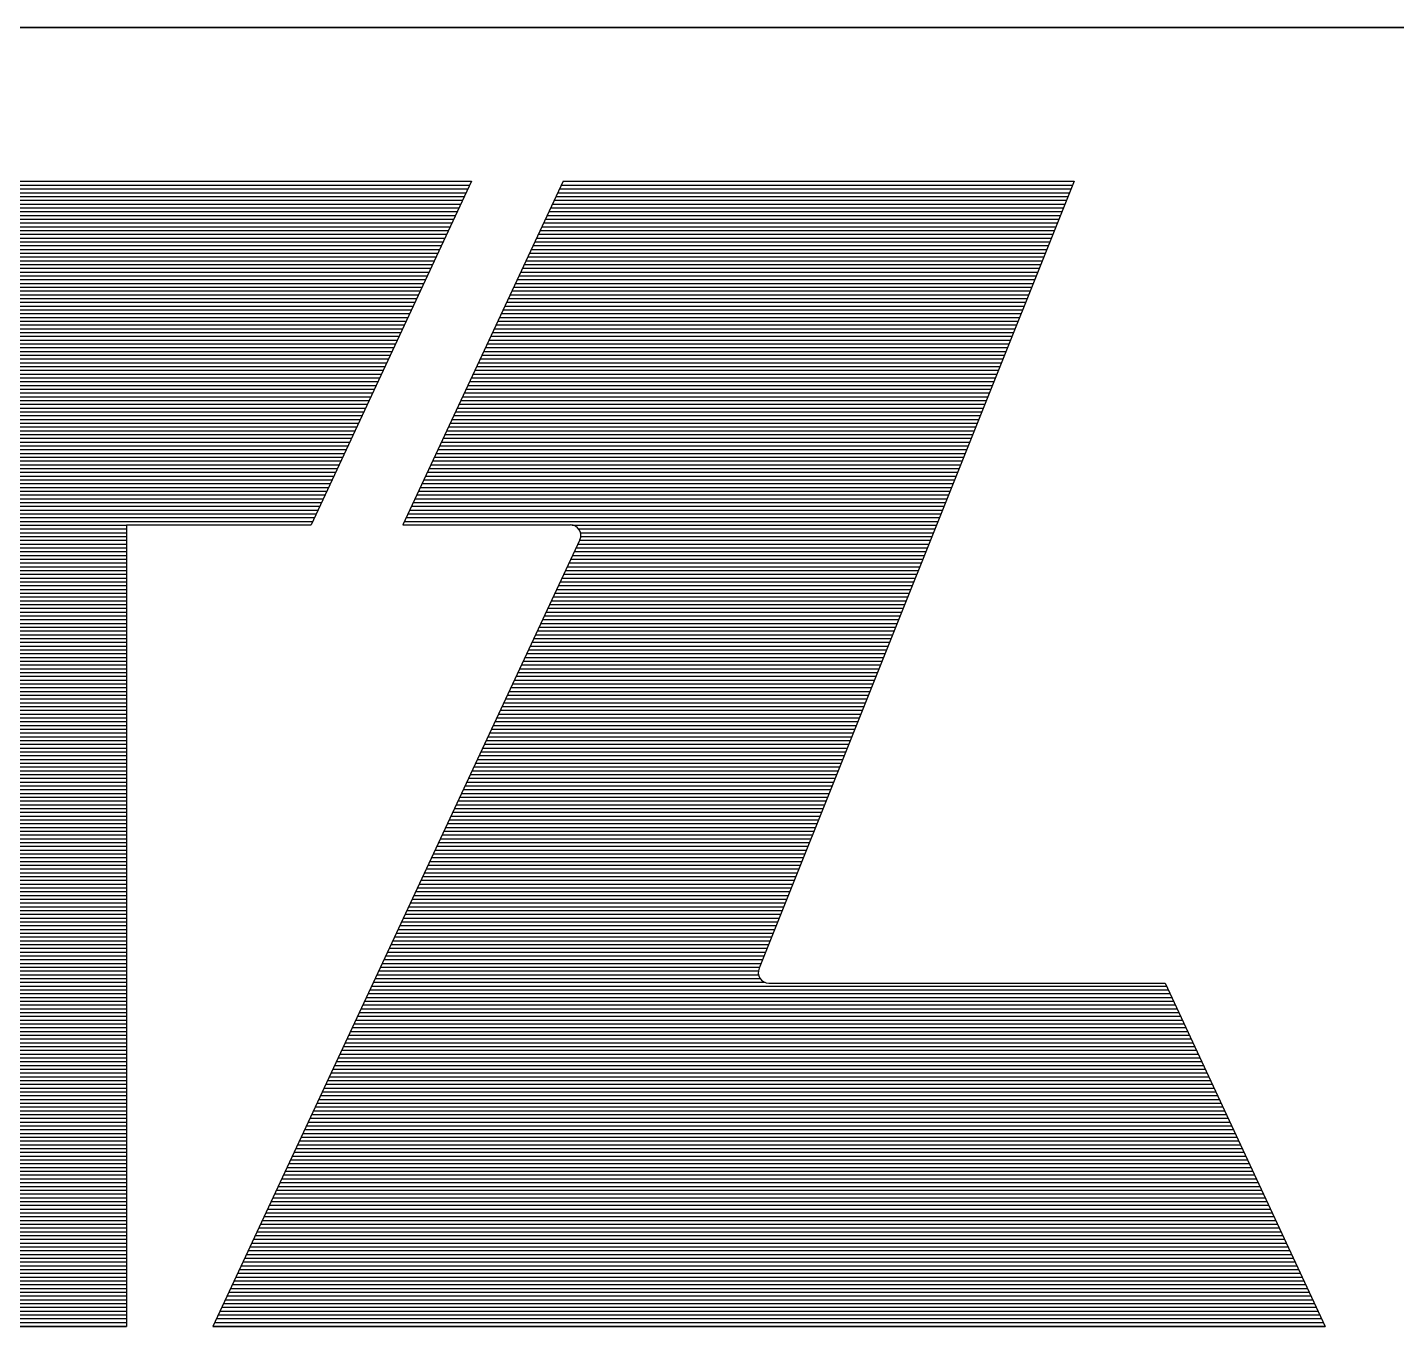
# Model space of a CAD drawing. Extents: x 0 to 8400, y -53 to 5887.
# Drawn here: x 6766.6 to 6991.3, y 893.4 to 1106.6 of the extents above; entities that cross this region are included whole.
import ezdxf

# ---------------------------------------------------------------- set-up
doc = ezdxf.new("R2010")
doc.units = 0
doc.header["$LTSCALE"] = 20
doc.layers.get('0').update_dxf_attribs({"linetype": 'CONTINUOUS'})
doc.layers.add('M_EQUIP_E7', color=7, linetype='CONTINUOUS', lineweight=70)
doc.layers.add('schriftfeld', color=7, linetype='CONTINUOUS')

# ---------------------------------------------------------------- blocks, each defined once
blk = doc.blocks.new('*X55')
at = {"color": 0, "linetype": 'ByBlock'}
for p, q in [((1106.67, 86.2729), (1110.87, 86.2729)), ((1106.685, 86.30389), (1110.882, 86.30389)), ((1106.699, 86.3349), (1110.895, 86.3349)), ((1106.714, 86.3659), (1110.907, 86.3659)), ((1106.612, 86.1489), (1110.82, 86.1489)), ((1106.627, 86.17989), (1110.833, 86.17989)), ((1106.641, 86.2109), (1110.845, 86.2109)), ((1106.656, 86.2419), (1110.857, 86.2419)), ((1106.569, 86.05589), (1110.783, 86.05589)), ((1106.583, 86.0869), (1110.795, 86.0869)), ((1106.598, 86.1179), (1110.808, 86.1179)), ((1106.511, 85.9319), (1110.733, 85.9319)), ((1106.526, 85.9629), (1110.746, 85.9629)), ((1106.54, 85.9939), (1110.758, 85.9939)), ((1106.554, 86.02489), (1110.771, 86.02489)), ((1106.468, 85.8389), (1110.696, 85.8389)), ((1106.482, 85.8699), (1110.708, 85.8699)), ((1106.497, 85.90089), (1110.721, 85.90089)), ((1106.41, 85.7149), (1110.646, 85.7149)), ((1106.424, 85.7459), (1110.659, 85.7459)), ((1106.439, 85.77689), (1110.671, 85.77689)), ((1106.453, 85.8079), (1110.684, 85.8079)), ((1106.352, 85.5909), (1110.597, 85.5909)), ((1106.367, 85.62189), (1110.609, 85.62189)), ((1106.381, 85.65289), (1110.622, 85.65289)), ((1106.396, 85.6839), (1110.634, 85.6839)), ((1106.309, 85.49789), (1110.56, 85.49789)), ((1106.323, 85.5289), (1110.572, 85.5289)), ((1106.338, 85.5599), (1110.584, 85.5599)), ((1106.251, 85.37389), (1110.51, 85.37389)), ((1106.265, 85.4049), (1110.522, 85.4049)), ((1106.28, 85.4359), (1110.535, 85.4359)), ((1106.294, 85.4669), (1110.547, 85.4669)), ((1106.193, 85.24989), (1110.46, 85.24989)), ((1106.208, 85.2809), (1110.473, 85.2809)), ((1106.222, 85.3119), (1110.485, 85.3119)), ((1106.236, 85.3429), (1110.498, 85.3429)), ((1106.15, 85.1569), (1110.423, 85.1569)), ((1106.164, 85.1879), (1110.436, 85.1879)), ((1106.179, 85.21889), (1110.448, 85.21889)), ((1106.092, 85.0329), (1110.374, 85.0329)), ((1106.106, 85.0639), (1110.386, 85.0639)), ((1106.121, 85.09489), (1110.398, 85.09489)), ((1106.135, 85.1259), (1110.411, 85.1259)), ((1106.049, 84.9399), (1110.336, 84.9399)), ((1106.063, 84.97089), (1110.349, 84.97089)), ((1106.077, 85.0019), (1110.361, 85.0019)), ((1105.991, 84.8159), (1110.287, 84.8159)), ((1106.005, 84.84689), (1110.299, 84.84689)), ((1106.02, 84.8779), (1110.312, 84.8779)), ((1106.034, 84.9089), (1110.324, 84.9089)), ((1105.933, 84.69189), (1110.237, 84.69189)), ((1105.947, 84.7229), (1110.25, 84.7229)), ((1105.962, 84.7539), (1110.262, 84.7539)), ((1105.976, 84.7849), (1110.274, 84.7849)), ((1105.89, 84.5989), (1110.2, 84.5989)), ((1105.904, 84.6299), (1110.212, 84.6299)), ((1105.918, 84.6609), (1110.225, 84.6609)), ((1105.832, 84.4749), (1110.15, 84.4749)), ((1105.846, 84.5059), (1110.163, 84.5059)), ((1105.861, 84.5369), (1110.175, 84.5369)), ((1105.875, 84.56789), (1110.188, 84.56789)), ((1105.788, 84.3819), (1110.113, 84.3819)), ((1105.803, 84.4129), (1110.125, 84.4129)), ((1105.817, 84.44389), (1110.138, 84.44389)), ((1105.73, 84.2579), (1110.063, 84.2579)), ((1105.745, 84.28889), (1110.076, 84.28889)), ((1105.759, 84.3199), (1110.088, 84.3199)), ((1105.774, 84.3509), (1110.101, 84.3509)), ((1105.673, 84.1339), (1110.014, 84.1339)), ((1105.687, 84.16489), (1110.026, 84.16489)), ((1105.702, 84.1959), (1110.039, 84.1959)), ((1105.716, 84.2269), (1110.051, 84.2269)), ((1105.629, 84.04089), (1109.977, 84.04089)), ((1105.644, 84.0719), (1109.989, 84.0719)), ((1105.658, 84.1029), (1110.001, 84.1029)), ((1105.572, 83.91689), (1109.927, 83.91689)), ((1105.586, 83.9479), (1109.939, 83.9479)), ((1105.6, 83.9789), (1109.952, 83.9789)), ((1105.615, 84.0099), (1109.964, 84.0099)), ((1105.514, 83.7929), (1109.877, 83.7929)), ((1105.528, 83.8239), (1109.89, 83.8239)), ((1105.543, 83.8549), (1109.902, 83.8549)), ((1105.557, 83.88589), (1109.915, 83.88589)), ((1105.47, 83.6999), (1109.84, 83.6999)), ((1105.485, 83.7309), (1109.853, 83.7309)), ((1105.499, 83.76189), (1109.865, 83.76189)), ((1105.427, 83.6069), (1109.803, 83.6069)), ((1105.441, 83.63789), (1109.815, 83.63789)), ((1105.456, 83.6689), (1109.828, 83.6689)), ((1106.797, 83.5759), (1109.791, 83.5759)), ((1106.853, 83.5449), (1109.778, 83.5449)), ((1106.869, 83.51389), (1109.766, 83.51389)), ((1106.871, 83.48289), (1109.753, 83.48289)), ((1106.819, 83.35889), (1109.704, 83.35889)), ((1106.834, 83.3899), (1109.716, 83.3899)), ((1106.848, 83.4209), (1109.729, 83.4209)), ((1106.863, 83.4519), (1109.741, 83.4519)), ((1106.762, 83.23489), (1109.654, 83.23489)), ((1106.776, 83.2659), (1109.667, 83.2659)), ((1106.791, 83.2969), (1109.679, 83.2969)), ((1106.805, 83.3279), (1109.691, 83.3279)), ((1106.718, 83.1419), (1109.617, 83.1419)), ((1106.733, 83.1729), (1109.629, 83.1729)), ((1106.747, 83.2039), (1109.642, 83.2039)), ((1106.66, 83.0179), (1109.567, 83.0179)), ((1106.675, 83.0489), (1109.58, 83.0489)), ((1106.689, 83.0799), (1109.592, 83.0799)), ((1106.704, 83.11089), (1109.604, 83.11089)), ((1106.603, 82.8939), (1109.518, 82.8939)), ((1106.617, 82.9249), (1109.53, 82.9249)), ((1106.631, 82.95589), (1109.542, 82.95589)), ((1106.646, 82.9869), (1109.555, 82.9869)), ((1106.559, 82.8009), (1109.48, 82.8009)), ((1106.574, 82.83189), (1109.493, 82.83189)), ((1106.588, 82.8629), (1109.505, 82.8629)), ((1106.501, 82.6769), (1109.431, 82.6769)), ((1106.516, 82.70789), (1109.443, 82.70789)), ((1106.53, 82.7389), (1109.456, 82.7389)), ((1106.545, 82.7699), (1109.468, 82.7699)), ((1106.458, 82.5839), (1109.394, 82.5839)), ((1106.472, 82.6149), (1109.406, 82.6149)), ((1106.487, 82.6459), (1109.418, 82.6459)), ((1106.4, 82.4599), (1109.344, 82.4599)), ((1106.415, 82.4909), (1109.356, 82.4909)), ((1106.429, 82.5219), (1109.369, 82.5219)), ((1106.444, 82.55289), (1109.381, 82.55289)), ((1106.342, 82.3359), (1109.294, 82.3359)), ((1106.357, 82.3669), (1109.307, 82.3669)), ((1106.371, 82.3979), (1109.319, 82.3979)), ((1106.386, 82.42889), (1109.332, 82.42889)), ((1106.299, 82.2429), (1109.257, 82.2429)), ((1106.313, 82.2739), (1109.27, 82.2739)), ((1106.328, 82.30489), (1109.282, 82.30489)), ((1106.241, 82.1189), (1109.208, 82.1189)), ((1106.256, 82.14989), (1109.22, 82.14989)), ((1106.27, 82.18089), (1109.232, 82.18089)), ((1106.285, 82.2119), (1109.245, 82.2119)), ((1106.183, 81.9949), (1109.158, 81.9949)), ((1106.198, 82.02589), (1109.17, 82.02589)), ((1106.212, 82.0569), (1109.183, 82.0569)), ((1106.227, 82.0879), (1109.195, 82.0879)), ((1106.14, 81.90189), (1109.121, 81.90189)), ((1106.154, 81.9329), (1109.133, 81.9329)), ((1106.169, 81.9639), (1109.146, 81.9639)), ((1106.082, 81.77789), (1109.071, 81.77789)), ((1106.097, 81.8089), (1109.083, 81.8089)), ((1106.111, 81.8399), (1109.096, 81.8399)), ((1106.125, 81.8709), (1109.108, 81.8709)), ((1106.039, 81.6849), (1109.034, 81.6849)), ((1106.053, 81.7159), (1109.046, 81.7159)), ((1106.068, 81.74689), (1109.059, 81.74689)), ((1105.981, 81.5609), (1108.984, 81.5609)), ((1105.995, 81.5919), (1108.997, 81.5919)), ((1106.01, 81.62289), (1109.009, 81.62289)), ((1106.024, 81.6539), (1109.021, 81.6539)), ((1105.923, 81.4369), (1108.935, 81.4369)), ((1105.938, 81.4679), (1108.947, 81.4679)), ((1105.952, 81.49889), (1108.959, 81.49889)), ((1105.967, 81.5299), (1108.972, 81.5299)), ((1105.88, 81.34389), (1108.897, 81.34389)), ((1105.894, 81.37489), (1108.91, 81.37489)), ((1105.909, 81.4059), (1108.922, 81.4059)), ((1105.822, 81.21989), (1108.848, 81.21989)), ((1105.836, 81.2509), (1108.86, 81.2509)), ((1105.851, 81.2819), (1108.873, 81.2819)), ((1105.865, 81.3129), (1108.885, 81.3129)), ((1105.764, 81.09589), (1108.798, 81.09589)), ((1105.779, 81.1269), (1108.811, 81.1269)), ((1105.793, 81.1579), (1108.823, 81.1579)), ((1105.807, 81.1889), (1108.835, 81.1889)), ((1105.721, 81.0029), (1108.761, 81.0029)), ((1105.735, 81.0339), (1108.773, 81.0339)), ((1105.75, 81.0649), (1108.786, 81.0649)), ((1105.663, 80.8789), (1108.711, 80.8789)), ((1105.677, 80.9099), (1108.724, 80.9099)), ((1105.692, 80.9409), (1108.736, 80.9409)), ((1105.706, 80.97189), (1108.749, 80.97189)), ((1105.62, 80.7859), (1108.674, 80.7859)), ((1105.634, 80.81689), (1108.687, 80.81689)), ((1105.649, 80.8479), (1108.699, 80.8479)), ((1105.562, 80.6619), (1108.625, 80.6619)), ((1105.576, 80.69289), (1108.637, 80.69289)), ((1105.591, 80.7239), (1108.649, 80.7239)), ((1105.605, 80.7549), (1108.662, 80.7549)), ((1105.504, 80.5379), (1108.575, 80.5379)), ((1105.518, 80.56889), (1108.587, 80.56889)), ((1105.533, 80.5999), (1108.6, 80.5999)), ((1105.547, 80.6309), (1108.612, 80.6309)), ((1105.461, 80.4449), (1108.538, 80.4449)), ((1105.475, 80.4759), (1108.55, 80.4759)), ((1105.49, 80.5069), (1108.563, 80.5069)), ((1105.403, 80.3209), (1108.488, 80.3209)), ((1105.417, 80.3519), (1108.5, 80.3519)), ((1105.432, 80.3829), (1108.513, 80.3829)), ((1105.446, 80.41389), (1108.525, 80.41389)), ((1105.345, 80.1969), (1108.438, 80.1969)), ((1105.359, 80.2279), (1108.451, 80.2279)), ((1105.374, 80.2589), (1108.463, 80.2589)), ((1105.388, 80.28989), (1108.476, 80.28989)), ((1105.302, 80.1039), (1108.401, 80.1039)), ((1105.316, 80.1349), (1108.414, 80.1349)), ((1105.33, 80.16589), (1108.426, 80.16589)), ((1105.244, 79.9799), (1108.352, 79.9799)), ((1105.258, 80.01089), (1108.364, 80.01089)), ((1105.273, 80.04189), (1108.376, 80.04189)), ((1105.287, 80.0729), (1108.389, 80.0729)), ((1105.2, 79.88689), (1108.331, 79.88689)), ((1105.215, 79.9179), (1108.33, 79.9179)), ((1105.229, 79.9489), (1108.339, 79.9489)), ((1105.143, 79.76289), (1111.69, 79.76289)), ((1105.157, 79.7939), (1111.675, 79.7939)), ((1105.172, 79.8249), (1108.385, 79.8249)), ((1105.186, 79.8559), (1108.345, 79.8559)), ((1105.085, 79.63889), (1111.748, 79.63889)), ((1105.099, 79.6699), (1111.733, 79.6699)), ((1105.114, 79.7009), (1111.719, 79.7009)), ((1105.128, 79.7319), (1111.704, 79.7319)), ((1105.041, 79.5459), (1111.791, 79.5459)), ((1105.056, 79.5769), (1111.777, 79.5769)), ((1105.07, 79.60789), (1111.762, 79.60789)), ((1104.984, 79.4219), (1111.849, 79.4219)), ((1104.998, 79.4529), (1111.834, 79.4529)), ((1105.012, 79.48389), (1111.82, 79.48389)), ((1105.027, 79.5149), (1111.805, 79.5149)), ((1104.926, 79.2979), (1111.907, 79.2979)), ((1104.94, 79.3289), (1111.892, 79.3289)), ((1104.955, 79.35989), (1111.878, 79.35989)), ((1104.969, 79.3909), (1111.863, 79.3909)), ((1104.882, 79.2049), (1111.95, 79.2049)), ((1104.897, 79.23589), (1111.936, 79.23589)), ((1104.911, 79.2669), (1111.921, 79.2669)), ((1104.825, 79.08089), (1112.008, 79.08089)), ((1104.839, 79.1119), (1111.993, 79.1119)), ((1104.853, 79.1429), (1111.979, 79.1429)), ((1104.868, 79.1739), (1111.964, 79.1739)), ((1104.781, 78.9879), (1112.051, 78.9879)), ((1104.796, 79.0189), (1112.037, 79.0189)), ((1104.81, 79.0499), (1112.022, 79.0499)), ((1104.723, 78.8639), (1112.109, 78.8639)), ((1104.738, 78.8949), (1112.095, 78.8949)), ((1104.752, 78.9259), (1112.08, 78.9259)), ((1104.767, 78.95689), (1112.066, 78.95689)), ((1104.666, 78.7399), (1112.167, 78.7399)), ((1104.68, 78.7709), (1112.152, 78.7709)), ((1104.694, 78.8019), (1112.138, 78.8019)), ((1104.709, 78.83289), (1112.124, 78.83289)), ((1104.622, 78.6469), (1112.21, 78.6469)), ((1104.637, 78.67789), (1112.196, 78.67789)), ((1104.651, 78.7089), (1112.181, 78.7089)), ((1104.564, 78.5229), (1112.268, 78.5229)), ((1104.579, 78.55389), (1112.254, 78.55389)), ((1104.593, 78.5849), (1112.239, 78.5849)), ((1104.608, 78.6159), (1112.225, 78.6159)), ((1104.506, 78.3989), (1112.326, 78.3989)), ((1104.521, 78.42989), (1112.311, 78.42989)), ((1104.535, 78.4609), (1112.297, 78.4609)), ((1104.55, 78.4919), (1112.282, 78.4919)), ((1104.463, 78.30589), (1112.369, 78.30589)), ((1104.478, 78.3369), (1112.355, 78.3369)), ((1104.492, 78.3679), (1112.34, 78.3679)), ((1104.405, 78.1819), (1112.427, 78.1819)), ((1104.42, 78.2129), (1112.413, 78.2129)), ((1104.434, 78.2439), (1112.398, 78.2439)), ((1104.449, 78.27489), (1112.384, 78.27489)), ((1104.362, 78.0889), (1112.47, 78.0889)), ((1104.376, 78.1199), (1112.456, 78.1199)), ((1104.391, 78.15089), (1112.442, 78.15089)), ((1104.304, 77.9649), (1112.528, 77.9649)), ((1104.319, 77.9959), (1112.514, 77.9959)), ((1104.333, 78.02689), (1112.499, 78.02689)), ((1104.348, 78.0579), (1112.485, 78.0579)), ((1104.246, 77.8409), (1112.586, 77.8409)), ((1104.261, 77.87189), (1112.572, 77.87189)), ((1104.275, 77.90289), (1112.557, 77.90289)), ((1104.29, 77.9339), (1112.543, 77.9339)), ((1104.203, 77.74789), (1112.629, 77.74789)), ((1104.217, 77.7789), (1112.615, 77.7789)), ((1104.232, 77.8099), (1112.601, 77.8099)), ((1104.145, 77.62389), (1112.687, 77.62389)), ((1104.16, 77.6549), (1112.673, 77.6549)), ((1104.174, 77.6859), (1112.658, 77.6859)), ((1104.188, 77.7169), (1112.644, 77.7169)), ((1104.087, 77.49989), (1112.745, 77.49989)), ((1104.102, 77.5309), (1112.731, 77.5309)), ((1104.116, 77.5619), (1112.716, 77.5619)), ((1104.131, 77.5929), (1112.702, 77.5929)), ((1104.044, 77.4069), (1112.788, 77.4069)), ((1104.058, 77.4379), (1112.774, 77.4379)), ((1104.073, 77.46889), (1112.76, 77.46889)), ((1103.986, 77.2829), (1112.846, 77.2829)), ((1104.001, 77.3139), (1112.832, 77.3139)), ((1104.015, 77.34489), (1112.817, 77.34489)), ((1104.03, 77.3759), (1112.803, 77.3759)), ((1103.943, 77.1899), (1112.89, 77.1899)), ((1103.957, 77.22089), (1112.875, 77.22089)), ((1103.972, 77.2519), (1112.861, 77.2519)), ((1103.885, 77.0659), (1112.948, 77.0659)), ((1103.899, 77.09689), (1112.933, 77.09689)), ((1103.914, 77.1279), (1112.919, 77.1279)), ((1103.928, 77.1589), (1112.904, 77.1589)), ((1103.856, 77.0039), (1112.976, 77.0039)), ((1103.87, 77.0349), (1112.962, 77.0349))]:
    blk.add_line(p, q, dxfattribs=at)
blk = doc.blocks.new('*X52')
at = {"color": 0, "linetype": 'ByBlock'}
for p, q in [((1096.824, 86.3659), (1105.959, 86.3659)), ((1096.824, 86.3349), (1105.945, 86.3349)), ((1096.824, 86.30389), (1105.931, 86.30389)), ((1096.824, 86.2729), (1105.916, 86.2729)), ((1096.824, 86.2419), (1105.902, 86.2419)), ((1096.824, 86.2109), (1105.887, 86.2109)), ((1096.824, 86.17989), (1105.873, 86.17989)), ((1096.824, 86.1489), (1105.858, 86.1489)), ((1096.824, 86.1179), (1105.844, 86.1179)), ((1096.824, 86.0869), (1105.829, 86.0869)), ((1096.824, 86.05589), (1105.815, 86.05589)), ((1096.824, 86.02489), (1105.8, 86.02489)), ((1096.824, 85.9939), (1105.786, 85.9939)), ((1096.824, 85.9629), (1105.771, 85.9629)), ((1096.824, 85.9319), (1105.757, 85.9319)), ((1096.824, 85.90089), (1105.743, 85.90089)), ((1096.824, 85.8699), (1105.728, 85.8699)), ((1096.824, 85.8389), (1105.714, 85.8389)), ((1096.824, 85.8079), (1105.699, 85.8079)), ((1096.824, 85.77689), (1105.685, 85.77689)), ((1096.824, 85.7459), (1105.67, 85.7459)), ((1096.824, 85.7149), (1105.656, 85.7149)), ((1096.824, 85.6839), (1105.641, 85.6839)), ((1096.824, 85.65289), (1105.627, 85.65289)), ((1096.824, 85.62189), (1105.612, 85.62189)), ((1096.824, 85.5909), (1105.598, 85.5909)), ((1096.824, 85.5599), (1105.584, 85.5599)), ((1096.824, 85.5289), (1105.569, 85.5289)), ((1096.824, 85.49789), (1105.555, 85.49789)), ((1096.824, 85.4669), (1105.54, 85.4669)), ((1096.824, 85.4359), (1105.526, 85.4359)), ((1096.824, 85.4049), (1105.511, 85.4049)), ((1096.824, 85.37389), (1105.497, 85.37389)), ((1096.824, 85.3429), (1105.482, 85.3429)), ((1096.824, 85.3119), (1105.468, 85.3119)), ((1096.824, 85.2809), (1105.453, 85.2809)), ((1096.824, 85.24989), (1105.439, 85.24989)), ((1096.824, 85.21889), (1105.425, 85.21889)), ((1096.824, 85.1879), (1105.41, 85.1879)), ((1096.824, 85.1569), (1105.396, 85.1569)), ((1096.824, 85.1259), (1105.381, 85.1259)), ((1096.824, 85.09489), (1105.367, 85.09489)), ((1096.824, 85.0639), (1105.352, 85.0639)), ((1096.824, 85.0329), (1105.338, 85.0329)), ((1096.824, 85.0019), (1105.323, 85.0019)), ((1096.824, 84.97089), (1105.309, 84.97089)), ((1096.824, 84.9399), (1105.294, 84.9399)), ((1096.824, 84.9089), (1105.28, 84.9089)), ((1096.824, 84.8779), (1105.266, 84.8779)), ((1096.824, 84.84689), (1105.251, 84.84689)), ((1096.824, 84.8159), (1105.237, 84.8159)), ((1096.824, 84.7849), (1105.222, 84.7849)), ((1096.824, 84.7539), (1105.208, 84.7539)), ((1096.824, 84.7229), (1105.193, 84.7229)), ((1096.824, 84.69189), (1105.179, 84.69189)), ((1096.824, 84.6609), (1105.164, 84.6609)), ((1096.824, 84.6299), (1105.15, 84.6299)), ((1096.824, 84.5989), (1105.135, 84.5989)), ((1096.824, 84.56789), (1105.121, 84.56789)), ((1096.824, 84.5369), (1105.107, 84.5369)), ((1096.824, 84.5059), (1105.092, 84.5059)), ((1096.824, 84.4749), (1105.078, 84.4749)), ((1096.824, 84.44389), (1105.063, 84.44389)), ((1096.824, 84.4129), (1105.049, 84.4129)), ((1096.824, 84.3819), (1105.034, 84.3819)), ((1096.824, 84.3509), (1105.02, 84.3509)), ((1096.824, 84.3199), (1105.005, 84.3199)), ((1096.824, 84.28889), (1104.991, 84.28889)), ((1096.824, 84.2579), (1104.976, 84.2579)), ((1096.824, 84.2269), (1104.962, 84.2269)), ((1096.824, 84.1959), (1104.948, 84.1959)), ((1096.824, 84.16489), (1104.933, 84.16489)), ((1096.824, 84.1339), (1104.919, 84.1339)), ((1096.824, 84.1029), (1104.904, 84.1029)), ((1096.824, 84.0719), (1104.89, 84.0719)), ((1096.824, 84.04089), (1104.875, 84.04089)), ((1096.824, 84.0099), (1104.861, 84.0099)), ((1096.824, 83.9789), (1104.846, 83.9789)), ((1096.824, 83.9479), (1104.832, 83.9479)), ((1096.824, 83.91689), (1104.817, 83.91689)), ((1096.824, 83.88589), (1104.803, 83.88589)), ((1096.824, 83.8549), (1104.789, 83.8549)), ((1096.824, 83.8239), (1104.774, 83.8239)), ((1096.824, 83.7929), (1104.76, 83.7929)), ((1096.824, 83.76189), (1104.745, 83.76189)), ((1096.824, 83.7309), (1104.731, 83.7309)), ((1096.824, 83.6999), (1104.716, 83.6999)), ((1096.824, 83.6689), (1104.702, 83.6689)), ((1096.824, 83.63789), (1104.687, 83.63789)), ((1096.824, 83.6069), (1104.673, 83.6069)), ((1100.327, 83.5759), (1103.146, 83.5759)), ((1100.327, 83.5449), (1103.146, 83.5449)), ((1100.327, 83.51389), (1103.146, 83.51389)), ((1100.327, 83.48289), (1103.146, 83.48289)), ((1100.327, 83.4519), (1103.146, 83.4519)), ((1100.327, 83.4209), (1103.146, 83.4209)), ((1100.327, 83.3899), (1103.146, 83.3899)), ((1100.327, 83.35889), (1103.146, 83.35889)), ((1100.327, 83.3279), (1103.146, 83.3279)), ((1100.327, 83.2969), (1103.146, 83.2969)), ((1100.327, 83.2659), (1103.146, 83.2659)), ((1100.327, 83.23489), (1103.146, 83.23489)), ((1100.327, 83.2039), (1103.146, 83.2039)), ((1100.327, 83.1729), (1103.146, 83.1729)), ((1100.327, 83.1419), (1103.146, 83.1419)), ((1100.327, 83.11089), (1103.146, 83.11089)), ((1100.327, 83.0799), (1103.146, 83.0799)), ((1100.327, 83.0489), (1103.146, 83.0489)), ((1100.327, 83.0179), (1103.146, 83.0179)), ((1100.327, 82.9869), (1103.146, 82.9869)), ((1100.327, 82.95589), (1103.146, 82.95589)), ((1100.327, 82.9249), (1103.146, 82.9249)), ((1100.327, 82.8939), (1103.146, 82.8939)), ((1100.327, 82.8629), (1103.146, 82.8629)), ((1100.327, 82.83189), (1103.146, 82.83189)), ((1100.327, 82.8009), (1103.146, 82.8009)), ((1100.327, 82.7699), (1103.146, 82.7699)), ((1100.327, 82.7389), (1103.146, 82.7389)), ((1100.327, 82.70789), (1103.146, 82.70789)), ((1100.327, 82.6769), (1103.146, 82.6769)), ((1100.327, 82.6459), (1103.146, 82.6459)), ((1100.327, 82.6149), (1103.146, 82.6149)), ((1100.327, 82.5839), (1103.146, 82.5839)), ((1100.327, 82.55289), (1103.146, 82.55289)), ((1100.327, 82.5219), (1103.146, 82.5219)), ((1100.327, 82.4909), (1103.146, 82.4909)), ((1100.327, 82.4599), (1103.146, 82.4599)), ((1100.327, 82.42889), (1103.146, 82.42889)), ((1100.327, 82.3979), (1103.146, 82.3979)), ((1100.327, 82.3669), (1103.146, 82.3669)), ((1100.327, 82.3359), (1103.146, 82.3359)), ((1100.327, 82.30489), (1103.146, 82.30489)), ((1100.327, 82.2739), (1103.146, 82.2739)), ((1100.327, 82.2429), (1103.146, 82.2429)), ((1100.327, 82.2119), (1103.146, 82.2119)), ((1100.327, 82.18089), (1103.146, 82.18089)), ((1100.327, 82.14989), (1103.146, 82.14989)), ((1100.327, 82.1189), (1103.146, 82.1189)), ((1100.327, 82.0879), (1103.146, 82.0879)), ((1100.327, 82.0569), (1103.146, 82.0569)), ((1100.327, 82.02589), (1103.146, 82.02589)), ((1100.327, 81.9949), (1103.146, 81.9949)), ((1100.327, 81.9639), (1103.146, 81.9639)), ((1100.327, 81.9329), (1103.146, 81.9329)), ((1100.327, 81.90189), (1103.146, 81.90189)), ((1100.327, 81.8709), (1103.146, 81.8709)), ((1100.327, 81.8399), (1103.146, 81.8399)), ((1100.327, 81.8089), (1103.146, 81.8089)), ((1100.327, 81.77789), (1103.146, 81.77789)), ((1100.327, 81.74689), (1103.146, 81.74689)), ((1100.327, 81.7159), (1103.146, 81.7159)), ((1100.327, 81.6849), (1103.146, 81.6849)), ((1100.327, 81.6539), (1103.146, 81.6539)), ((1100.327, 81.62289), (1103.146, 81.62289)), ((1100.327, 81.5919), (1103.146, 81.5919)), ((1100.327, 81.5609), (1103.146, 81.5609)), ((1100.327, 81.5299), (1103.146, 81.5299)), ((1100.327, 81.49889), (1103.146, 81.49889)), ((1100.327, 81.4679), (1103.146, 81.4679)), ((1100.327, 81.4369), (1103.146, 81.4369)), ((1100.327, 81.4059), (1103.146, 81.4059)), ((1100.327, 81.37489), (1103.146, 81.37489)), ((1100.327, 81.34389), (1103.146, 81.34389)), ((1100.327, 81.3129), (1103.146, 81.3129)), ((1100.327, 81.2819), (1103.146, 81.2819)), ((1100.327, 81.2509), (1103.146, 81.2509)), ((1100.327, 81.21989), (1103.146, 81.21989)), ((1100.327, 81.1889), (1103.146, 81.1889)), ((1100.327, 81.1579), (1103.146, 81.1579)), ((1100.327, 81.1269), (1103.146, 81.1269)), ((1100.327, 81.09589), (1103.146, 81.09589)), ((1100.327, 81.0649), (1103.146, 81.0649)), ((1100.327, 81.0339), (1103.146, 81.0339)), ((1100.327, 81.0029), (1103.146, 81.0029)), ((1100.327, 80.97189), (1103.146, 80.97189)), ((1100.327, 80.9409), (1103.146, 80.9409)), ((1100.327, 80.9099), (1103.146, 80.9099)), ((1100.327, 80.8789), (1103.146, 80.8789)), ((1100.327, 80.8479), (1103.146, 80.8479)), ((1100.327, 80.81689), (1103.146, 80.81689)), ((1100.327, 80.7859), (1103.146, 80.7859)), ((1100.327, 80.7549), (1103.146, 80.7549)), ((1100.327, 80.7239), (1103.146, 80.7239)), ((1100.327, 80.69289), (1103.146, 80.69289)), ((1100.327, 80.6619), (1103.146, 80.6619)), ((1100.327, 80.6309), (1103.146, 80.6309)), ((1100.327, 80.5999), (1103.146, 80.5999)), ((1100.327, 80.56889), (1103.146, 80.56889)), ((1100.327, 80.5379), (1103.146, 80.5379)), ((1100.327, 80.5069), (1103.146, 80.5069)), ((1100.327, 80.4759), (1103.146, 80.4759)), ((1100.327, 80.4449), (1103.146, 80.4449)), ((1100.327, 80.41389), (1103.146, 80.41389)), ((1100.327, 80.3829), (1103.146, 80.3829)), ((1100.327, 80.3519), (1103.146, 80.3519)), ((1100.327, 80.3209), (1103.146, 80.3209)), ((1100.327, 80.28989), (1103.146, 80.28989)), ((1100.327, 80.2589), (1103.146, 80.2589)), ((1100.327, 80.2279), (1103.146, 80.2279)), ((1100.327, 80.1969), (1103.146, 80.1969)), ((1100.327, 80.16589), (1103.146, 80.16589)), ((1100.327, 80.1349), (1103.146, 80.1349)), ((1100.327, 80.1039), (1103.146, 80.1039)), ((1100.327, 80.0729), (1103.146, 80.0729)), ((1100.327, 80.04189), (1103.146, 80.04189)), ((1100.327, 80.01089), (1103.146, 80.01089)), ((1100.327, 79.9799), (1103.146, 79.9799)), ((1100.327, 79.9489), (1103.146, 79.9489)), ((1100.327, 79.9179), (1103.146, 79.9179)), ((1100.327, 79.88689), (1103.146, 79.88689)), ((1100.327, 79.8559), (1103.146, 79.8559)), ((1100.327, 79.8249), (1103.146, 79.8249)), ((1100.327, 79.7939), (1103.146, 79.7939)), ((1100.327, 79.76289), (1103.146, 79.76289)), ((1100.327, 79.7319), (1103.146, 79.7319)), ((1100.327, 79.7009), (1103.146, 79.7009)), ((1100.327, 79.6699), (1103.146, 79.6699)), ((1100.327, 79.63889), (1103.146, 79.63889)), ((1100.327, 79.60789), (1103.146, 79.60789)), ((1100.327, 79.5769), (1103.146, 79.5769)), ((1100.327, 79.5459), (1103.146, 79.5459)), ((1100.327, 79.5149), (1103.146, 79.5149)), ((1100.327, 79.48389), (1103.146, 79.48389)), ((1100.327, 79.4529), (1103.146, 79.4529)), ((1100.327, 79.4219), (1103.146, 79.4219)), ((1100.327, 79.3909), (1103.146, 79.3909)), ((1100.327, 79.35989), (1103.146, 79.35989)), ((1100.327, 79.3289), (1103.146, 79.3289)), ((1100.327, 79.2979), (1103.146, 79.2979)), ((1100.327, 79.2669), (1103.146, 79.2669)), ((1100.327, 79.23589), (1103.146, 79.23589)), ((1100.327, 79.2049), (1103.146, 79.2049)), ((1100.327, 79.1739), (1103.146, 79.1739)), ((1100.327, 79.1429), (1103.146, 79.1429)), ((1100.327, 79.1119), (1103.146, 79.1119)), ((1100.327, 79.08089), (1103.146, 79.08089)), ((1100.327, 79.0499), (1103.146, 79.0499)), ((1100.327, 79.0189), (1103.146, 79.0189)), ((1100.327, 78.9879), (1103.146, 78.9879)), ((1100.327, 78.95689), (1103.146, 78.95689)), ((1100.327, 78.9259), (1103.146, 78.9259)), ((1100.327, 78.8949), (1103.146, 78.8949)), ((1100.327, 78.8639), (1103.146, 78.8639)), ((1100.327, 78.83289), (1103.146, 78.83289)), ((1100.327, 78.8019), (1103.146, 78.8019)), ((1100.327, 78.7709), (1103.146, 78.7709)), ((1100.327, 78.7399), (1103.146, 78.7399)), ((1100.327, 78.7089), (1103.146, 78.7089)), ((1100.327, 78.67789), (1103.146, 78.67789)), ((1100.327, 78.6469), (1103.146, 78.6469)), ((1100.327, 78.6159), (1103.146, 78.6159)), ((1100.327, 78.5849), (1103.146, 78.5849)), ((1100.327, 78.55389), (1103.146, 78.55389)), ((1100.327, 78.5229), (1103.146, 78.5229)), ((1100.327, 78.4919), (1103.146, 78.4919)), ((1100.327, 78.4609), (1103.146, 78.4609)), ((1100.327, 78.42989), (1103.146, 78.42989)), ((1100.327, 78.3989), (1103.146, 78.3989)), ((1100.327, 78.3679), (1103.146, 78.3679)), ((1100.327, 78.3369), (1103.146, 78.3369)), ((1100.327, 78.30589), (1103.146, 78.30589)), ((1100.327, 78.27489), (1103.146, 78.27489)), ((1100.327, 78.2439), (1103.146, 78.2439)), ((1100.327, 78.2129), (1103.146, 78.2129)), ((1100.327, 78.1819), (1103.146, 78.1819)), ((1100.327, 78.15089), (1103.146, 78.15089)), ((1100.327, 78.1199), (1103.146, 78.1199)), ((1100.327, 78.0889), (1103.146, 78.0889)), ((1100.327, 78.0579), (1103.146, 78.0579)), ((1100.327, 78.02689), (1103.146, 78.02689)), ((1100.327, 77.9959), (1103.146, 77.9959)), ((1100.327, 77.9649), (1103.146, 77.9649)), ((1100.327, 77.9339), (1103.146, 77.9339)), ((1100.327, 77.90289), (1103.146, 77.90289)), ((1100.327, 77.87189), (1103.146, 77.87189)), ((1100.327, 77.8409), (1103.146, 77.8409)), ((1100.327, 77.8099), (1103.146, 77.8099)), ((1100.327, 77.7789), (1103.146, 77.7789)), ((1100.327, 77.74789), (1103.146, 77.74789)), ((1100.327, 77.7169), (1103.146, 77.7169)), ((1100.327, 77.6859), (1103.146, 77.6859)), ((1100.327, 77.6549), (1103.146, 77.6549)), ((1100.327, 77.62389), (1103.146, 77.62389)), ((1100.327, 77.5929), (1103.146, 77.5929)), ((1100.327, 77.5619), (1103.146, 77.5619)), ((1100.327, 77.5309), (1103.146, 77.5309)), ((1100.327, 77.49989), (1103.146, 77.49989)), ((1100.327, 77.46889), (1103.146, 77.46889)), ((1100.327, 77.4379), (1103.146, 77.4379)), ((1100.327, 77.4069), (1103.146, 77.4069)), ((1100.327, 77.3759), (1103.146, 77.3759)), ((1100.327, 77.34489), (1103.146, 77.34489)), ((1100.327, 77.3139), (1103.146, 77.3139)), ((1100.327, 77.2829), (1103.146, 77.2829)), ((1100.327, 77.2519), (1103.146, 77.2519)), ((1100.327, 77.22089), (1103.146, 77.22089)), ((1100.327, 77.1899), (1103.146, 77.1899)), ((1100.327, 77.1589), (1103.146, 77.1589)), ((1100.327, 77.1279), (1103.146, 77.1279)), ((1100.327, 77.09689), (1103.146, 77.09689)), ((1100.327, 77.0659), (1103.146, 77.0659)), ((1100.327, 77.0349), (1103.146, 77.0349)), ((1100.327, 77.0039), (1103.146, 77.0039))]:
    blk.add_line(p, q, dxfattribs=at)
blk = doc.blocks.new('A$C6EAD2A84')
at = {"layer": 'schriftfeld', "color": 1}
blk.add_line((180, 48), (15, 48), dxfattribs=at)
at = {"layer": 'schriftfeld', "color": 3}
for p, q in [((19, 48), (179, 48)), ((102.824, 46.737), (111.974, 46.737)), ((111.974, 46.737), (110.659, 43.918)), ((112.728, 46.737), (111.413, 43.918)), ((112.728, 46.737), (116.919, 46.737)), ((116.919, 46.737), (114.336, 40.28)), ((109.146, 43.918), (109.146, 37.34)), ((109.146, 43.918), (110.659, 43.918)), ((111.413, 43.918), (112.787, 43.918)), ((112.865, 43.796), (109.854, 37.34)), ((114.413, 40.159), (117.664, 40.159)), ((117.664, 40.159), (118.978, 37.34)), ((106.327, 37.34), (109.146, 37.34)), ((109.854, 37.34), (118.978, 37.34))]:
    blk.add_line(p, q, dxfattribs=at)
for centre, start, end in [((112.787, 43.832), 335, 90), ((114.413, 40.244), 155, 270)]:
    blk.add_arc(centre, 0.0854, start, end, dxfattribs=at)
for name in ['*X52', '*X55']:
    blk.add_blockref(name, (-994, -39.66), dxfattribs=at)

msp = doc.modelspace()

# ---------------------------------------------------------------- block references
at = {"layer": 'M_EQUIP_E7', "lineweight": 35, "xscale": 20, "yscale": 20, "zscale": 20}
msp.add_blockref('A$C6EAD2A84', (4600, 146.63), dxfattribs=at)

doc.saveas('drawing.dxf')
